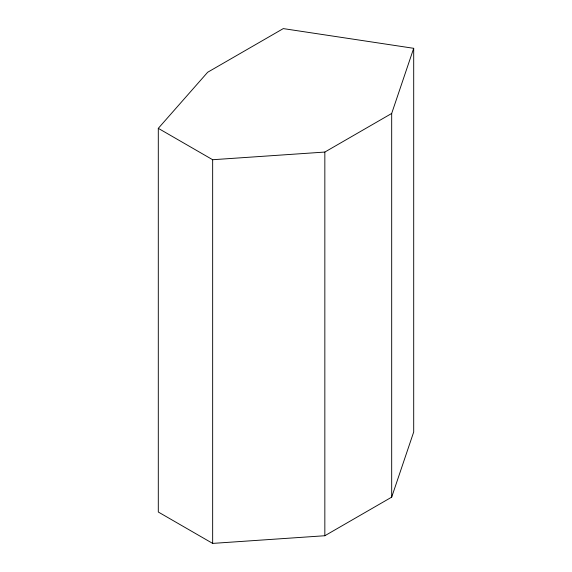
<?xml version="1.0" encoding="UTF-8"?>
<svg xmlns="http://www.w3.org/2000/svg" width="572" height="572" viewBox="0 0 572 572"><rect width="100%" height="100%" fill="white"/><g stroke="black" fill="none" stroke-linecap="round" stroke-linejoin="round"><path stroke-width="0.86" d="M391.684 497.147L391.684 113.463L413.699 48.313L283.29 28.6L207.665 72.258L158.301 128.343L158.301 512.019L212.655 543.4L324.839 535.735L391.684 497.147L413.699 431.996L413.699 48.313M158.301 128.343L212.655 159.724L324.839 152.059L391.684 113.463M324.839 152.059L324.839 535.735M212.655 159.724L212.655 543.4"/></g></svg>
